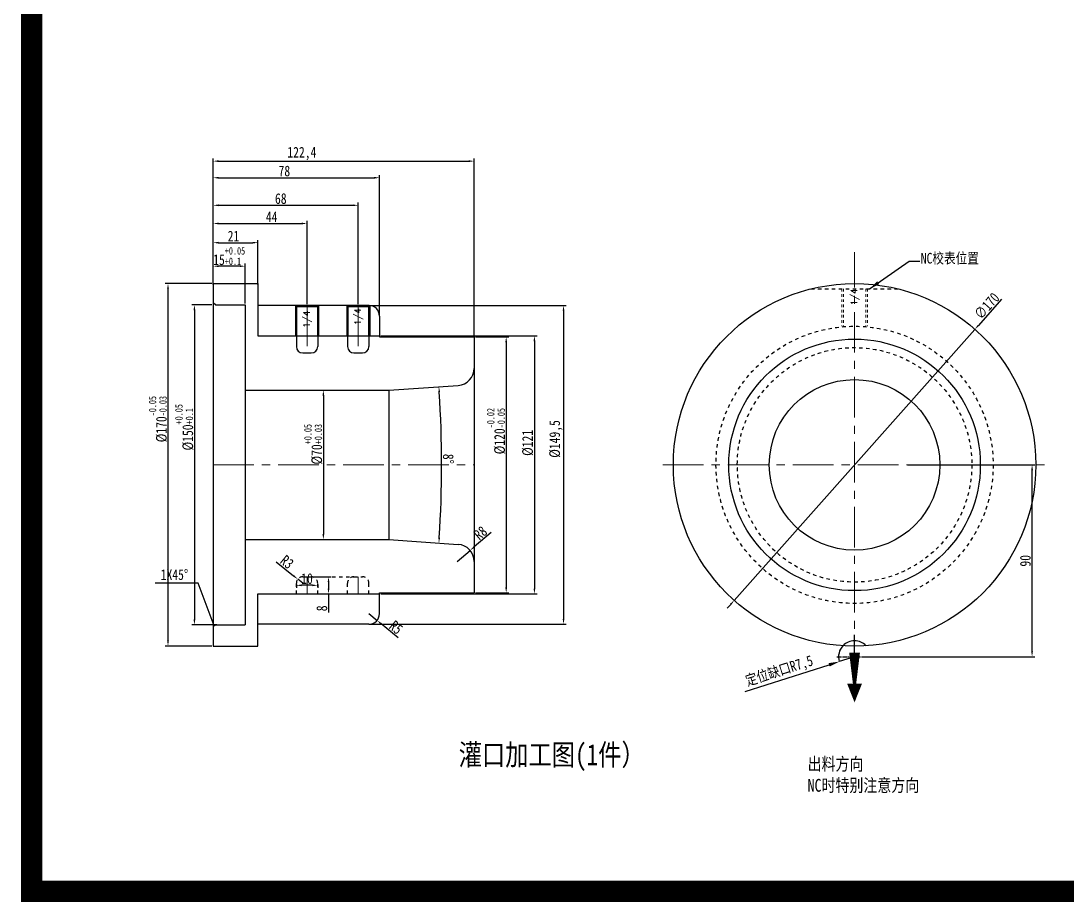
# Model space of a CAD drawing. Header units: millimetres. Extents: x 2508 to 3487, y 140 to 966.
# Drawn here: x 2507.9 to 2998.6, y 139.9 to 553.2 of the extents above; entities that cross this region are included whole.
import ezdxf
from ezdxf.enums import TextEntityAlignment as Align

# ---------------------------------------------------------------- set-up
doc = ezdxf.new("R2010")
doc.units = ezdxf.units.MM
doc.header["$LTSCALE"] = 16.335
doc.header["$PDMODE"] = 3
doc.header["$PDSIZE"] = 0.3125
doc.linetypes.add('CENTER', pattern=[0.6, 0.375, -0.075, 0.075, -0.075])
doc.linetypes.add('HIDDEN', pattern=[0.2, 0.1, -0.1])
doc.layers.get('0').update_dxf_attribs({"linetype": 'CONTINUOUS'})
doc.layers.get('Defpoints').update_dxf_attribs({"linetype": 'CONTINUOUS'})
doc.layers.add('DEFAULT_2', color=8, linetype='HIDDEN')
for name, color, linetype, lineweight in [('dim', 82, 'CONTINUOUS', 9), ('moldbase', 7, 'CONTINUOUS', 20), ('screw', 33, 'CONTINUOUS', 13)]:
    doc.layers.add(name, color=color, linetype=linetype, lineweight=lineweight)
doc.styles.get("Standard").update_dxf_attribs({"font": 'txt', "width": 0.8})
doc.styles.add('TXT', font='txt.shx', dxfattribs={"bigfont": 'gbcbig.shx'})
doc.dimstyles.new('ISO-25', dxfattribs={"dimtxt": 2.5, "dimasz": 2.5, "dimexe": 1.25, "dimexo": 0.625, "dimtad": 1, "dimtxsty": 'Standard', "dimcen": 2.5, "dimadec": 0, "dimazin": 0, "dimtfac": 1, "dimtmove": 0, "dimatfit": 3, "dimfxl": 0, "dimarcsym": 0})
doc.dimstyles.get("Standard").update_dxf_attribs({"dimtxt": 0.15625, "dimasz": 0.1875, "dimexe": 0.125, "dimexo": 0.0625, "dimtad": 0, "dimtih": 1, "dimtoh": 1, "dimdsep": 46, "dimtxsty": 'Standard', "dimcen": 0.09, "dimadec": 0, "dimazin": 0, "dimtp": 0.01, "dimtm": 0.01, "dimtfac": 1, "dimtofl": 0, "dimtmove": 0, "dimatfit": 3, "dimfxl": 0, "dimtolj": 1, "dimarcsym": 0})

# ---------------------------------------------------------------- blocks, each defined once
blk = doc.blocks.new('*D280')
at = {"color": 0, "lineweight": -2}
for p, q in [((2923.69, 344.97), (2983.42, 344.97)), ((2982.17, 257.47), (2982.17, 342.47)), ((2902.25, 254.97), (2983.42, 254.97))]:
    blk.add_line(p, q, dxfattribs=at)
at = {"color": 0}
for points in [[(2981.76, 342.47), (2982.59, 342.47), (2982.17, 344.97)], [(2981.76, 257.47), (2982.59, 257.47), (2982.17, 254.97)]]:
    blk.add_solid(points, dxfattribs=at)
at = {"layer": 'Defpoints', "color": 0}
for p in [(2923.06, 344.97), (2982.17, 344.97), (2901.63, 254.97)]:
    blk.add_point(p, dxfattribs=at)
at = {"color": 0, "lineweight": 0, "insert": (2979.05, 299.97), "char_height": 5, "attachment_point": 5, "rotation": 90}
blk.add_mtext('90', dxfattribs=at)
blk = doc.blocks.new('*D260')
at = {"color": 0, "lineweight": -2, "ltscale": 0.5}
for p, q in [((2847.61, 238.68), (2886.99, 251.18)), ((2898.91, 254.97), (2891.76, 252.7))]:
    blk.add_line(p, q, dxfattribs=at)
blk.add_arc((2898.91, 254.97), 7.5, 135.2922, 197.6094, dxfattribs=at)
at = {"color": 0, "ltscale": 0.5}
blk.add_solid([(2886.74, 251.98), (2887.24, 250.39), (2891.76, 252.7)], dxfattribs=at)
at = {"layer": 'Defpoints', "color": 0, "ltscale": 0.5}
for p in [(2891.76, 252.7), (2898.91, 254.97)]:
    blk.add_point(p, dxfattribs=at)
at = {"color": 0, "ltscale": 0.5, "insert": (2863.73, 247.92), "char_height": 5, "attachment_point": 5, "rotation": 17.6094}
blk.add_mtext('{\\fSimSun|b0|i0|c134|p2;定位缺口}R7,5', dxfattribs=at)
blk = doc.blocks.new('*D284')
at = {"color": 0, "lineweight": -2}
for p, q in [((2967.91, 422.66), (2957.01, 410.39)), ((2842.46, 281.41), (2955.35, 408.52)), ((2840.8, 279.54), (2839.14, 277.68))]:
    blk.add_line(p, q, dxfattribs=at)
at = {"color": 0}
for points in [[(2956.7, 410.66), (2957.32, 410.11), (2955.35, 408.52)], [(2840.49, 279.82), (2841.11, 279.27), (2842.46, 281.41)]]:
    blk.add_solid(points, dxfattribs=at)
at = {"layer": 'Defpoints', "color": 0}
for p in [(2955.35, 408.52), (2842.46, 281.41)]:
    blk.add_point(p, dxfattribs=at)
at = {"color": 0, "lineweight": 0, "insert": (2960.96, 419.53), "char_height": 5, "attachment_point": 5, "rotation": 48.389}
blk.add_mtext('∅170', dxfattribs=at)
blk = doc.blocks.new('*D261')
at = {"color": 0, "lineweight": -2}
for p, q in [((2721.1, 404.97), (2736.76, 404.97)), ((2735.51, 402.47), (2735.51, 287.47)), ((2721.1, 284.97), (2736.76, 284.97))]:
    blk.add_line(p, q, dxfattribs=at)
at = {"color": 0}
for points in [[(2735.09, 402.47), (2735.92, 402.47), (2735.51, 404.97)], [(2735.09, 287.47), (2735.92, 287.47), (2735.51, 284.97)]]:
    blk.add_solid(points, dxfattribs=at)
at = {"layer": 'Defpoints', "color": 0}
for p in [(2720.47, 404.97), (2720.47, 284.97), (2735.51, 284.97)]:
    blk.add_point(p, dxfattribs=at)
at = {"color": 0, "lineweight": 0, "insert": (2730.8, 360.78), "char_height": 5, "attachment_point": 5, "rotation": 90}
blk.add_mtext('%%C120{\\H0.7x;\\S-0.02^ -0.05;}', dxfattribs=at)
blk = doc.blocks.new('*D263')
at = {"color": 0, "lineweight": -2}
for p, q in [((2598.07, 429.59), (2598.07, 450.41)), ((2600.57, 449.16), (2616.57, 449.16)), ((2619.07, 429.59), (2619.07, 450.41))]:
    blk.add_line(p, q, dxfattribs=at)
at = {"color": 0}
for points in [[(2600.57, 449.57), (2600.57, 448.74), (2598.07, 449.16)], [(2616.57, 449.57), (2616.57, 448.74), (2619.07, 449.16)]]:
    blk.add_solid(points, dxfattribs=at)
at = {"layer": 'Defpoints', "color": 0}
for p in [(2619.07, 449.16), (2598.07, 428.97), (2619.07, 428.97)]:
    blk.add_point(p, dxfattribs=at)
at = {"color": 0, "lineweight": 0, "insert": (2607.58, 452.28), "char_height": 5, "attachment_point": 5}
blk.add_mtext('21', dxfattribs=at)
blk = doc.blocks.new('*D286')
at = {"color": 0, "lineweight": -2}
for p, q in [((2598.07, 429.59), (2598.07, 459.41)), ((2600.57, 458.16), (2639.57, 458.16)), ((2642.07, 420.34), (2642.07, 459.41))]:
    blk.add_line(p, q, dxfattribs=at)
at = {"color": 0}
for points in [[(2600.57, 458.57), (2600.57, 457.74), (2598.07, 458.16)], [(2639.57, 458.57), (2639.57, 457.74), (2642.07, 458.16)]]:
    blk.add_solid(points, dxfattribs=at)
at = {"layer": 'Defpoints', "color": 0}
for p in [(2642.07, 458.16), (2598.07, 428.97), (2642.07, 419.72)]:
    blk.add_point(p, dxfattribs=at)
at = {"color": 0, "lineweight": 0, "insert": (2625.51, 461.28), "char_height": 5, "attachment_point": 5}
blk.add_mtext('44', dxfattribs=at)
blk = doc.blocks.new('*D287')
at = {"color": 0, "lineweight": -2}
for p, q in [((2598.07, 429.59), (2598.07, 467.94)), ((2600.57, 466.69), (2663.57, 466.69)), ((2666.07, 420.34), (2666.07, 467.94))]:
    blk.add_line(p, q, dxfattribs=at)
at = {"color": 0}
for points in [[(2600.57, 467.11), (2600.57, 466.27), (2598.07, 466.69)], [(2663.57, 467.11), (2663.57, 466.27), (2666.07, 466.69)]]:
    blk.add_solid(points, dxfattribs=at)
at = {"layer": 'Defpoints', "color": 0}
for p in [(2666.07, 466.69), (2598.07, 428.97), (2666.07, 419.72)]:
    blk.add_point(p, dxfattribs=at)
at = {"color": 0, "lineweight": 0, "insert": (2629.78, 469.81), "char_height": 5, "attachment_point": 5}
blk.add_mtext('68', dxfattribs=at)
blk = doc.blocks.new('*D288')
at = {"color": 0, "lineweight": -2}
for p, q in [((2598.07, 429.59), (2598.07, 480.87)), ((2600.57, 479.62), (2673.57, 479.62)), ((2676.07, 415.34), (2676.07, 480.87))]:
    blk.add_line(p, q, dxfattribs=at)
at = {"color": 0}
for points in [[(2600.57, 480.04), (2600.57, 479.2), (2598.07, 479.62)], [(2673.57, 480.04), (2673.57, 479.2), (2676.07, 479.62)]]:
    blk.add_solid(points, dxfattribs=at)
at = {"layer": 'Defpoints', "color": 0}
for p in [(2676.07, 479.62), (2598.07, 428.97), (2676.07, 414.72)]:
    blk.add_point(p, dxfattribs=at)
at = {"color": 0, "lineweight": 0, "insert": (2631.44, 482.75), "char_height": 5, "attachment_point": 5}
blk.add_mtext('78', dxfattribs=at)
blk = doc.blocks.new('*D289')
at = {"color": 0, "lineweight": -2}
for p, q in [((2598.07, 429.59), (2598.07, 488.65)), ((2600.57, 487.4), (2717.97, 487.4)), ((2720.47, 405.15), (2720.47, 488.65))]:
    blk.add_line(p, q, dxfattribs=at)
at = {"color": 0}
for points in [[(2600.57, 487.82), (2600.57, 486.99), (2598.07, 487.4)], [(2717.97, 487.82), (2717.97, 486.99), (2720.47, 487.4)]]:
    blk.add_solid(points, dxfattribs=at)
at = {"layer": 'Defpoints', "color": 0}
for p in [(2720.47, 487.4), (2598.07, 428.97), (2720.47, 404.53)]:
    blk.add_point(p, dxfattribs=at)
at = {"color": 0, "lineweight": 0, "insert": (2639.66, 490.95), "char_height": 5, "attachment_point": 5}
blk.add_mtext('122,4', dxfattribs=at)
blk = doc.blocks.new('*D264')
at = {"color": 0, "lineweight": -2}
for p, q in [((2597.45, 429.97), (2575.61, 429.97)), ((2576.86, 427.47), (2576.86, 262.47)), ((2597.45, 259.97), (2575.61, 259.97))]:
    blk.add_line(p, q, dxfattribs=at)
at = {"color": 0}
for points in [[(2576.45, 427.47), (2577.28, 427.47), (2576.86, 429.97)], [(2576.45, 262.47), (2577.28, 262.47), (2576.86, 259.97)]]:
    blk.add_solid(points, dxfattribs=at)
at = {"layer": 'Defpoints', "color": 0}
for p in [(2598.07, 429.97), (2576.86, 259.97), (2598.07, 259.97)]:
    blk.add_point(p, dxfattribs=at)
at = {"color": 0, "lineweight": 0, "insert": (2572.15, 366.41), "char_height": 5, "attachment_point": 5, "rotation": 90}
blk.add_mtext('%%C170{\\H0.7x;\\S-0.05^ -0.03;}', dxfattribs=at)
blk = doc.blocks.new('*D265')
at = {"color": 0, "lineweight": -2}
for p, q in [((2637.07, 288.84), (2637.07, 287.22)), ((2644.57, 288.47), (2639.57, 288.47)), ((2647.07, 288.84), (2647.07, 287.22))]:
    blk.add_line(p, q, dxfattribs=at)
at = {"color": 0}
for points in [[(2639.57, 288.88), (2639.57, 288.05), (2637.07, 288.47)], [(2644.57, 288.88), (2644.57, 288.05), (2647.07, 288.47)]]:
    blk.add_solid(points, dxfattribs=at)
at = {"layer": 'Defpoints', "color": 0}
for p in [(2637.07, 289.47), (2637.07, 288.47), (2647.07, 289.47)]:
    blk.add_point(p, dxfattribs=at)
at = {"color": 0, "lineweight": 0, "insert": (2642.07, 291.59), "char_height": 5, "attachment_point": 5}
blk.add_mtext('10', dxfattribs=at)
blk = doc.blocks.new('*D290')
at = {"color": 0, "lineweight": -2}
for p, q in [((2641.47, 292.47), (2653.41, 292.47)), ((2652.16, 289.97), (2652.16, 286.97)), ((2641.47, 284.47), (2653.41, 284.47)), ((2652.16, 284.47), (2652.16, 275.71))]:
    blk.add_line(p, q, dxfattribs=at)
at = {"color": 0}
for points in [[(2651.75, 289.97), (2652.58, 289.97), (2652.16, 292.47)], [(2651.75, 286.97), (2652.58, 286.97), (2652.16, 284.47)]]:
    blk.add_solid(points, dxfattribs=at)
at = {"layer": 'Defpoints', "color": 0}
for p in [(2640.85, 292.47), (2640.85, 284.47), (2652.16, 284.47)]:
    blk.add_point(p, dxfattribs=at)
at = {"color": 0, "lineweight": 0, "insert": (2649.04, 277.67), "char_height": 5, "attachment_point": 5, "rotation": 90}
blk.add_mtext('8', dxfattribs=at)
blk = doc.blocks.new('*D291')
at = {"color": 0, "lineweight": -2}
for p, q in [((2627.67, 299.44), (2635.79, 292.91)), ((2640.07, 289.47), (2637.74, 291.35))]:
    blk.add_line(p, q, dxfattribs=at)
at = {"color": 0}
blk.add_solid([(2636.05, 293.24), (2635.53, 292.59), (2637.74, 291.35)], dxfattribs=at)
at = {"layer": 'Defpoints', "color": 0}
for p in [(2637.74, 291.35), (2640.07, 289.47)]:
    blk.add_point(p, dxfattribs=at)
at = {"color": 0, "lineweight": 0, "insert": (2632.72, 299.4), "char_height": 5, "attachment_point": 5, "rotation": 321.1797}
blk.add_mtext('R3', dxfattribs=at)
blk = doc.blocks.new('*D292')
at = {"color": 0, "lineweight": -2}
for p, q in [((2671.7, 419.72), (2763.65, 419.72)), ((2762.4, 417.22), (2762.4, 272.72)), ((2671.7, 270.22), (2763.65, 270.22))]:
    blk.add_line(p, q, dxfattribs=at)
at = {"color": 0}
for points in [[(2761.99, 417.22), (2762.82, 417.22), (2762.4, 419.72)], [(2761.99, 272.72), (2762.82, 272.72), (2762.4, 270.22)]]:
    blk.add_solid(points, dxfattribs=at)
at = {"layer": 'Defpoints', "color": 0}
for p in [(2671.07, 419.72), (2671.07, 270.22), (2762.4, 270.22)]:
    blk.add_point(p, dxfattribs=at)
at = {"color": 0, "lineweight": 0, "insert": (2758.86, 357.12), "char_height": 5, "attachment_point": 5, "rotation": 90}
blk.add_mtext('%%c149,5', dxfattribs=at)
blk = doc.blocks.new('*D266')
at = {"color": 0, "lineweight": -2}
for p, q in [((2597.45, 419.97), (2588, 419.97)), ((2589.25, 417.47), (2589.25, 272.47)), ((2599.81, 269.97), (2588, 269.97))]:
    blk.add_line(p, q, dxfattribs=at)
at = {"color": 0}
for points in [[(2588.83, 417.47), (2589.67, 417.47), (2589.25, 419.97)], [(2588.83, 272.47), (2589.67, 272.47), (2589.25, 269.97)]]:
    blk.add_solid(points, dxfattribs=at)
at = {"layer": 'Defpoints', "color": 0}
for p in [(2598.07, 419.97), (2589.25, 269.97), (2600.44, 269.97)]:
    blk.add_point(p, dxfattribs=at)
at = {"color": 0, "lineweight": 0, "insert": (2584.54, 362.59), "char_height": 5, "attachment_point": 5, "rotation": 90}
blk.add_mtext('%%C150{\\H0.7x;\\S+0.05^ +0.1;}', dxfattribs=at)
blk = doc.blocks.new('*D293')
at = {"color": 0, "lineweight": -2}
for p, q in [((2676.7, 405.47), (2750, 405.47)), ((2748.75, 402.97), (2748.75, 286.97)), ((2676.7, 284.47), (2750, 284.47))]:
    blk.add_line(p, q, dxfattribs=at)
at = {"color": 0}
for points in [[(2748.33, 402.97), (2749.16, 402.97), (2748.75, 405.47)], [(2748.33, 286.97), (2749.16, 286.97), (2748.75, 284.47)]]:
    blk.add_solid(points, dxfattribs=at)
at = {"layer": 'Defpoints', "color": 0}
for p in [(2676.07, 405.47), (2676.07, 284.47), (2748.75, 284.47)]:
    blk.add_point(p, dxfattribs=at)
at = {"color": 0, "lineweight": 0, "insert": (2745.62, 355.27), "char_height": 5, "attachment_point": 5, "rotation": 90}
blk.add_mtext('%%c121', dxfattribs=at)
blk = doc.blocks.new('*D294')
at = {"color": 0, "lineweight": -2}
for p, q in [((2671.07, 275.22), (2674.92, 272.03)), ((2684.87, 263.78), (2676.85, 270.43))]:
    blk.add_line(p, q, dxfattribs=at)
at = {"color": 0}
blk.add_solid([(2677.11, 270.75), (2676.58, 270.11), (2674.92, 272.03)], dxfattribs=at)
at = {"layer": 'Defpoints', "color": 0}
for p in [(2671.07, 275.22), (2674.92, 272.03)]:
    blk.add_point(p, dxfattribs=at)
at = {"color": 0, "lineweight": 0, "insert": (2683.82, 268.72), "char_height": 5, "attachment_point": 5, "rotation": 320.3552}
blk.add_mtext('R5', dxfattribs=at)
blk = doc.blocks.new('*D295')
at = {"color": 0, "lineweight": -2}
for p, q in [((2598.07, 433.58), (2598.07, 439.38)), ((2610.57, 438.13), (2600.57, 438.13)), ((2613.07, 420.59), (2613.07, 439.38))]:
    blk.add_line(p, q, dxfattribs=at)
at = {"color": 0}
for points in [[(2600.57, 438.54), (2600.57, 437.71), (2598.07, 438.13)], [(2610.57, 438.54), (2610.57, 437.71), (2613.07, 438.13)]]:
    blk.add_solid(points, dxfattribs=at)
at = {"layer": 'Defpoints', "color": 0}
for p in [(2598.07, 438.13), (2598.07, 432.95), (2613.07, 419.97)]:
    blk.add_point(p, dxfattribs=at)
at = {"color": 0, "lineweight": 0, "insert": (2605.57, 442.84), "char_height": 5, "attachment_point": 5}
blk.add_mtext('15{\\H0.7x;\\S+0.05^ +0.1;}', dxfattribs=at)
blk = doc.blocks.new('*D297')
at = {"color": 0, "lineweight": -2}
for p, q in [((2629.8, 379.97), (2651, 379.97)), ((2649.75, 377.47), (2649.75, 312.47)), ((2629.8, 309.97), (2651, 309.97))]:
    blk.add_line(p, q, dxfattribs=at)
at = {"color": 0}
for points in [[(2649.33, 377.47), (2650.17, 377.47), (2649.75, 379.97)], [(2649.33, 312.47), (2650.17, 312.47), (2649.75, 309.97)]]:
    blk.add_solid(points, dxfattribs=at)
at = {"layer": 'Defpoints', "color": 0}
for p in [(2629.17, 379.97), (2629.17, 309.97), (2649.75, 309.97)]:
    blk.add_point(p, dxfattribs=at)
at = {"color": 0, "lineweight": 0, "insert": (2645.04, 354.64), "char_height": 5, "attachment_point": 5, "rotation": 90}
blk.add_mtext('%%C70{\\H0.7x;\\S+0.05^ +0.03;}', dxfattribs=at)
blk = doc.blocks.new('*D299')
at = {"color": 0, "lineweight": -2}
blk.add_arc((2179.95, 344.97), 525.27, 356.2727, 3.7273, dxfattribs=at)
at = {"color": 0}
for points in [[(2703.69, 379.08), (2704.52, 379.14), (2703.94, 381.61)], [(2704.52, 310.79), (2703.69, 310.85), (2703.94, 308.32)]]:
    blk.add_solid(points, dxfattribs=at)
at = {"layer": 'Defpoints', "color": 0}
for p in [(2680.47, 379.97), (2713.03, 382.24), (2705.07, 332.74), (2680.47, 309.97), (2713.03, 307.69)]:
    blk.add_point(p, dxfattribs=at)
at = {"color": 0, "lineweight": 0, "insert": (2708.33, 347.76), "char_height": 5, "attachment_point": 5, "rotation": 270.3033}
blk.add_mtext('8°', dxfattribs=at)
blk = doc.blocks.new('*D298')
at = {"color": 0, "lineweight": -2}
for p, q in [((2728.46, 313.19), (2720.5, 306.48)), ((2712.47, 299.71), (2718.59, 304.87))]:
    blk.add_line(p, q, dxfattribs=at)
at = {"color": 0}
blk.add_solid([(2720.23, 306.8), (2720.77, 306.16), (2718.59, 304.87)], dxfattribs=at)
at = {"layer": 'Defpoints', "color": 0}
for p in [(2718.59, 304.87), (2712.47, 299.71)]:
    blk.add_point(p, dxfattribs=at)
at = {"color": 0, "lineweight": 0, "insert": (2723.42, 313.03), "char_height": 5, "attachment_point": 5, "rotation": 40.1392}
blk.add_mtext('R8', dxfattribs=at)

msp = doc.modelspace()

# ---------------------------------------------------------------- linework, layer by layer
for p, q in [((2598.074, 429.965), (2619.074, 429.965)), ((2598.074, 429.965), (2598.074, 268.965)), ((2619.074, 429.965), (2619.074, 405.465)), ((2599.074, 419.965), (2598.074, 420.965)), ((2599.074, 419.965), (2613.074, 419.965)), ((2613.074, 419.965), (2613.074, 269.965)), ((2671.074, 419.715), (2619.074, 419.715)), ((2636.674, 419.715), (2636.674, 405.465)), ((2636.674, 419.715), (2637.174, 419.215)), ((2637.174, 419.215), (2637.174, 405.465)), ((2637.174, 419.215), (2646.974, 419.215)), ((2647.474, 419.715), (2646.974, 419.215)), ((2646.974, 419.215), (2646.974, 405.465)), ((2647.474, 419.715), (2647.474, 405.465)), ((2660.674, 419.715), (2660.674, 405.465)), ((2660.674, 419.715), (2661.174, 419.215)), ((2661.174, 419.215), (2661.174, 405.465)), ((2661.174, 419.215), (2670.974, 419.215)), ((2671.474, 419.715), (2670.974, 419.215)), ((2670.974, 419.215), (2670.974, 405.465)), ((2671.474, 419.715), (2671.474, 405.465)), ((2676.074, 414.715), (2676.074, 404.965)), ((2661.074, 409.465), (2661.074, 400.465)), ((2671.074, 409.465), (2671.074, 400.465)), ((2619.074, 405.465), (2676.074, 405.465)), ((2637.074, 405.465), (2637.074, 400.465)), ((2647.074, 405.465), (2647.074, 400.465)), ((2676.074, 404.965), (2720.474, 404.965)), ((2720.474, 404.965), (2720.474, 390.223)), ((2640.074, 397.465), (2644.074, 397.465)), ((2664.074, 397.465), (2668.074, 397.465)), ((2720.474, 390.223), (2720.474, 299.708)), ((2613.074, 379.965), (2680.474, 379.965)), ((2680.474, 379.965), (2713.032, 382.242)), ((2680.474, 379.965), (2680.474, 309.965)), ((2613.074, 309.965), (2680.474, 309.965)), ((2680.474, 309.965), (2713.032, 307.689)), ((2720.474, 299.708), (2720.474, 284.965)), ((2676.074, 284.965), (2720.474, 284.965)), ((2676.074, 275.215), (2676.074, 284.965)), ((2619.074, 284.465), (2676.074, 284.465)), ((2619.074, 259.965), (2619.074, 284.465)), ((2599.074, 269.965), (2598.074, 268.965)), ((2599.074, 269.965), (2613.074, 269.965)), ((2671.074, 270.215), (2619.074, 270.215)), ((2598.074, 268.965), (2598.074, 259.965)), ((2598.074, 259.965), (2619.074, 259.965))]:
    msp.add_line(p, q)
at = {"color": 1, "linetype": 'CENTER', "ltscale": 0.466483}
for p, q in [((2898.906, 248.715), (2898.906, 265.215)), ((2898.906, 248.215), (2898.906, 264.715))]:
    msp.add_line(p, q, dxfattribs=at)
at = {"color": 1, "linetype": 'CENTER', "ltscale": 0.3}
for p, q in [((2898.906, 246.715), (2898.906, 263.215)), ((2890.656, 254.965), (2907.156, 254.965))]:
    msp.add_line(p, q, dxfattribs=at)
at = {"const_width": 10}
msp.add_lwpolyline([(3481.534, 144.925), (2512.876, 144.925), (2512.876, 961.385), (3481.534, 961.385)], close=True, dxfattribs=at)
msp.add_lwpolyline([(2898.906, 233.561, 0, 7.027, 0), (2898.906, 242.427, 1.562, 5.075, -0.0000107), (2898.906, 256.965, 5.075, 5.075, -0.0207624)], format="xyseb")
for radius in [85, 59, 40]:
    msp.add_circle((2898.906, 344.965), radius)
for centre, radius, start, end in [((2671.074, 414.715), 5, 0, 90), ((2640.074, 400.465), 3, 180, 270), ((2644.074, 400.465), 3, 270, 0), ((2664.074, 400.465), 3, 180, 270), ((2668.074, 400.465), 3, 270, 0), ((2712.474, 390.223), 8, 274, 0), ((2712.474, 299.708), 8, 0, 86), ((2671.074, 275.215), 5, 270, 0)]:
    msp.add_arc(centre, radius, start, end)
at = {"ltscale": 0.5}
msp.add_arc((2898.906, 254.965), 7.5, 43.61547, 136.38452, dxfattribs=at)
at = {"layer": 'DEFAULT_2', "color": 8, "linetype": 'HIDDEN'}
for p, q in [((2878.443, 427.465), (2919.369, 427.465)), ((2640.074, 292.465), (2644.074, 292.465)), ((2644.074, 292.465), (2664.074, 292.465)), ((2664.074, 292.465), (2668.074, 292.465)), ((2637.074, 284.465), (2637.074, 289.465)), ((2647.074, 284.465), (2647.074, 289.465)), ((2661.074, 284.465), (2661.074, 289.465)), ((2671.074, 284.465), (2671.074, 289.465))]:
    msp.add_line(p, q, dxfattribs=at)
for radius in [65, 55]:
    msp.add_circle((2898.906, 344.965), radius, dxfattribs=at)
for centre, start, end in [((2640.074, 289.465), 90, 180), ((2644.074, 289.465), 0, 90), ((2664.074, 289.465), 90, 180), ((2668.074, 289.465), 0, 90)]:
    msp.add_arc(centre, 3, start, end, dxfattribs=at)
at = {"layer": 'moldbase', "color": 1, "linetype": 'CENTER', "ltscale": 3.109887}
for p, q in [((2898.906, 245.198), (2898.906, 444.732)), ((2642.074, 419.715), (2642.074, 397.465)), ((2666.074, 419.715), (2666.074, 397.465)), ((2598.074, 344.965), (2720.474, 344.965)), ((2809.003, 344.965), (2988.809, 344.965)), ((2642.074, 284.465), (2642.074, 292.465)), ((2666.074, 284.465), (2666.074, 292.465))]:
    msp.add_line(p, q, dxfattribs=at)
at = {"layer": 'screw', "color": 92, "linetype": 'HIDDEN', "ltscale": 0.746373}
for p, q in [((2892.906, 427.465), (2892.906, 409.965)), ((2904.906, 427.465), (2904.906, 409.965))]:
    msp.add_line(p, q, dxfattribs=at)
at = {"layer": 'screw', "linetype": 'HIDDEN', "ltscale": 0.746373}
for p, q in [((2893.656, 427.465), (2893.656, 409.965)), ((2904.156, 427.465), (2904.156, 409.965))]:
    msp.add_line(p, q, dxfattribs=at)

# ---------------------------------------------------------------- texts
at = {"color": 6, "insert": (2573.444, 295.99), "char_height": 5, "width": 18.00079, "attachment_point": 1}
msp.add_mtext('{\\fSimSun|b0|i0|c134|p2;1X45%%D}', dxfattribs=at)
at = {"attachment_point": 1}
for s, insert, char_height, width in [('{\\fSimSun|b0|i0|c134|p2; 灌口加工图(1件）}', (2707.777, 214.04), 10, 159.47262), ('{\\fSimSun|b0|i0|c134|p2;出料方向\\P\\C6;NC时特别注意方向}', (2876.878, 207.689), 6, 97.10809)]:
    msp.add_mtext(s, dxfattribs=dict(at, insert=insert, char_height=char_height, width=width))
at = {"layer": 'dim', "insert": (2929.968, 441.604), "char_height": 5, "attachment_point": 4}
msp.add_mtext('\\A1;NC{\\fSimSun|b0|i0|c134|p2;校表位置}', dxfattribs=at)
at = {"layer": 'screw', "color": 222, "linetype": 'HIDDEN', "ltscale": 0.746373, "style": 'TXT'}
for p in [(2898.906, 423.715), (2666.074, 414.465), (2642.074, 413.274)]:
    msp.add_text('1/4', height=3, rotation=90, dxfattribs=at).set_placement(p, align=Align.MIDDLE)

# ---------------------------------------------------------------- dimensions: what is measured, and where the dimension line sits
at = {"color": 6, "lineweight": 0}
for base, p1, p2, picture, middle in [((2720.474, 487.404), (2598.074, 428.965), (2720.474, 404.528), '*D289', (2639.664, 487.404)), ((2676.074, 479.622), (2598.074, 428.965), (2676.074, 414.715), '*D288', (2631.444, 479.622)), ((2666.074, 466.688), (2598.074, 428.965), (2666.074, 419.715), '*D287', (2629.783, 466.688)), ((2642.074, 458.158), (2598.074, 428.965), (2642.074, 419.715), '*D286', (2625.506, 458.158)), ((2619.074, 449.157), (2598.074, 428.965), (2619.074, 428.965), '*D263', (2607.575, 449.157)), ((2637.074, 288.465), (2647.074, 289.465), (2637.074, 289.465), '*D265', (2642.074, 288.465))]:
    dim = msp.add_linear_dim(base=base, p1=p1, p2=p2, dimstyle='ISO-25', override={"dimtxt": 5}, dxfattribs=at)
    dim.commit()
    dim.dimension.update_dxf_attribs({"geometry": picture, "text_midpoint": middle, "dimtype": 160})
dim = msp.add_linear_dim(base=(2598.074, 438.128), p1=(2613.074, 419.965), p2=(2598.074, 432.953), text='<>{\\H0.7x;\\S+0.05^ +0.1;}', dimstyle='ISO-25', override={"dimtxt": 5}, dxfattribs=at)
dim.commit()
dim.dimension.update_dxf_attribs({"geometry": '*D295', "text_midpoint": (2605.574, 438.128), "dimtype": 160})
for base, p1, p2, text, picture, middle in [((2576.863, 259.965), (2598.074, 429.965), (2598.074, 259.965), '%%C<>{\\H0.7x;\\S-0.05^ -0.03;}', '*D264', (2576.863, 366.413)), ((2589.251, 269.965), (2598.074, 419.965), (2600.439, 269.965), '%%C<>{\\H0.7x;\\S+0.05^ +0.1;}', '*D266', (2589.251, 362.589)), ((2762.402, 270.215), (2671.074, 419.715), (2671.074, 270.215), '%%c<>', '*D292', (2762.402, 357.121)), ((2748.746, 284.465), (2676.074, 405.465), (2676.074, 284.465), '%%c<>', '*D293', (2748.746, 355.267)), ((2735.508, 284.965), (2720.474, 404.965), (2720.474, 284.965), '%%C<>{\\H0.7x;\\S-0.02^ -0.05;}', '*D261', (2735.508, 360.775)), ((2649.75, 309.965), (2629.173, 379.965), (2629.173, 309.965), '%%C<>{\\H0.7x;\\S+0.05^ +0.03;}', '*D297', (2649.75, 354.644))]:
    dim = msp.add_linear_dim(base=base, p1=p1, p2=p2, angle=90, text=text, dimstyle='ISO-25', override={"dimtxt": 5}, dxfattribs=at)
    dim.commit()
    dim.dimension.update_dxf_attribs({"geometry": picture, "text_midpoint": middle, "dimtype": 160})
dim = msp.add_diameter_dim_2p(p1=(2842.46, 281.413), p2=(2955.352, 408.517), dimstyle='ISO-25', override={"dimtxt": 5}, dxfattribs=at)
dim.commit()
dim.dimension.update_dxf_attribs({"geometry": '*D284', "text_midpoint": (2960.957, 419.533)})
dim = msp.add_angular_dim_2l(base=(2705.074, 332.743), line1=((2680.474, 309.965), (2713.032, 307.689)), line2=((2680.474, 379.965), (2713.032, 382.242)), dimstyle='ISO-25', override={"dimtxt": 5}, dxfattribs=at)
dim.commit()
dim.dimension.update_dxf_attribs({"geometry": '*D299', "text_midpoint": (2705.209, 347.746), "dimtype": 162})
dim = msp.add_linear_dim(base=(2982.172, 344.965), p1=(2901.628, 254.965), p2=(2923.062, 344.965), angle=90, dimstyle='ISO-25', override={"dimtxt": 5}, dxfattribs=at)
dim.commit()
dim.dimension.update_dxf_attribs({"geometry": '*D280', "text_midpoint": (2979.047, 299.965)})
for center, mpoint, picture, middle in [((2712.474, 299.708), (2718.59, 304.865), '*D298', (2723.424, 313.029)), ((2640.074, 289.465), (2637.736, 291.346), '*D291', (2632.716, 299.397)), ((2671.074, 275.215), (2674.924, 272.025), '*D294', (2683.816, 268.716))]:
    dim = msp.add_radius_dim(center=center, mpoint=mpoint, dimstyle='ISO-25', override={"dimtxt": 5}, dxfattribs=at)
    dim.commit()
    dim.dimension.update_dxf_attribs({"geometry": picture, "text_midpoint": middle})
dim = msp.add_linear_dim(base=(2652.162, 284.465), p1=(2640.849, 292.465), p2=(2640.849, 284.465), angle=90, dimstyle='ISO-25', override={"dimtxt": 5}, dxfattribs=at)
dim.commit()
dim.dimension.update_dxf_attribs({"geometry": '*D290', "text_midpoint": (2652.162, 277.665), "dimtype": 160})
at = {"ltscale": 0.5}
dim = msp.add_radius_dim(center=(2898.906, 254.965), mpoint=(2891.758, 252.696), text='{\\fSimSun|b0|i0|c134|p2;定位缺口}<>', dimstyle='ISO-25', override={"dimtxt": 5, "dimasz": 5, "dimexe": 0, "dimfxl": 1.25}, dxfattribs=at)
dim.commit()
dim.dimension.update_dxf_attribs({"geometry": '*D260', "text_midpoint": (2863.73, 247.924)})

# ---------------------------------------------------------------- leaders
at = {"color": 6, "lineweight": 0}
msp.add_leader([(2598.574, 269.465), (2590.978, 289.493), (2570.857, 289.493)], dimstyle='ISO-25', override={"dimtxt": 5}, dxfattribs=at)
at = {"layer": 'dim', "annotation_type": 0, "has_hookline": 1, "hookline_direction": 0, "text_width": 30.556}
msp.add_leader([(2905.904, 427.465), (2924.468, 440.487), (2929.468, 440.487)], dimstyle='Standard', override={"dimtxt": 2.5, "dimasz": 5, "dimexe": 0, "dimexo": 0, "dimgap": 0.49975, "dimtad": 0, "dimzin": 0, "dimcen": 0, "dimadec": 2, "dimtol": 0, "dimtzin": 0}, dxfattribs=at)

doc.saveas('drawing.dxf')
